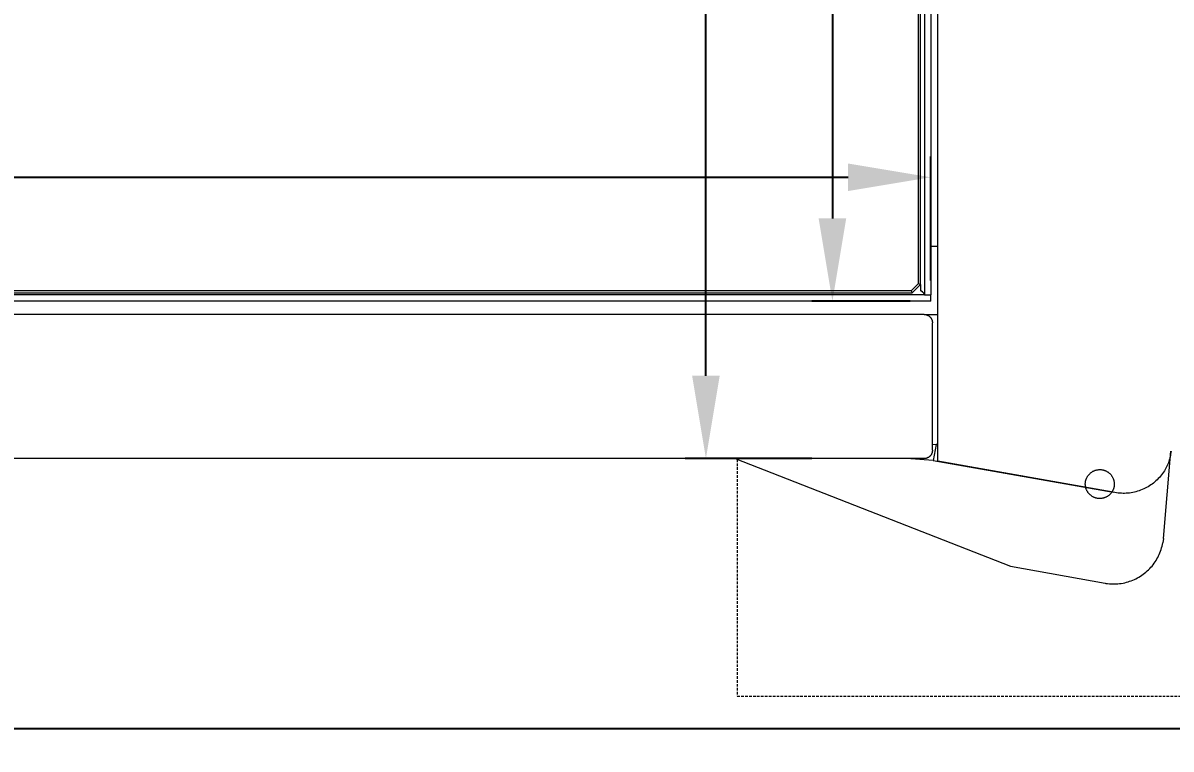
# Model space of a CAD drawing. Header units: millimetres. Extents: x -279 to 4999, y 61 to 3536.
# Drawn here: x 2243 to 2798, y 1276 to 1627 of the extents above; entities that cross this region are included whole.
import ezdxf

# ---------------------------------------------------------------- set-up
doc = ezdxf.new("R2010")
doc.units = ezdxf.units.MM
doc.linetypes.add('HIDDEN', pattern=[1.905, 1.27, -0.635])
for name, color, linetype, lineweight in [('ZANO_R', 7, 'Continuous', 0), ('ZANO_R_przerywana', 7, 'HIDDEN', 0), ('ZANO_W', 1, 'Continuous', 0)]:
    doc.layers.add(name, color=color, linetype=linetype, lineweight=lineweight)
doc.styles.add('Arial', font='arial.ttf')
doc.styles.get("Standard").update_dxf_attribs({"font": 'ARIALUNI.TTF'})
doc.dimstyles.new('pl i ang', dxfattribs={"dimtxt": 50, "dimasz": 50, "dimexe": 1.25, "dimexo": 0.625, "dimgap": 10, "dimtad": 1, "dimtoh": 1, "dimtxsty": 'Standard', "dimcen": 2.5, "dimclrd": 1, "dimclre": 1, "dimclrt": 1, "dimadec": 0, "dimazin": 0, "dimtfac": 1, "dimtmove": 0, "dimatfit": 3, "dimfxl": 1, "dimarcsym": 1})

# ---------------------------------------------------------------- blocks, each defined once
blk = doc.blocks.new('*D426')
at = {"layer": 'ZANO_W', "color": 1, "lineweight": -2}
for p, q in [((2672.1, 1910.66), (2624.54, 1910.66)), ((2634.54, 1870.66), (2634.54, 1532.66)), ((2672.1, 1492.66), (2624.54, 1492.66))]:
    blk.add_line(p, q, dxfattribs=at)
at = {"layer": 'ZANO_W', "color": 1}
for points in [[(2641.21, 1870.66), (2627.87, 1870.66), (2634.54, 1910.66)], [(2627.87, 1532.66), (2641.21, 1532.66), (2634.54, 1492.66)]]:
    blk.add_solid(points, dxfattribs=at)
at = {"layer": 'ZANO_W', "color": 1, "insert": (2604.46, 1701.66), "char_height": 40, "attachment_point": 5, "rotation": 90, "style": 'Arial'}
blk.add_mtext('421', dxfattribs=at)
blk = doc.blocks.new('*D427')
at = {"layer": 'ZANO_W', "color": 1, "lineweight": -2}
for p, q in [((2624.54, 1986.89), (2563.36, 1986.89)), ((2573.36, 1456.55), (2573.36, 1946.89)), ((2624.54, 1416.55), (2563.36, 1416.55))]:
    blk.add_line(p, q, dxfattribs=at)
at = {"layer": 'ZANO_W', "color": 1}
for points in [[(2580.02, 1946.89), (2566.69, 1946.89), (2573.36, 1986.89)], [(2566.69, 1456.55), (2580.02, 1456.55), (2573.36, 1416.55)]]:
    blk.add_solid(points, dxfattribs=at)
at = {"layer": 'ZANO_W', "color": 1, "insert": (2542.93, 1701.72), "char_height": 40, "attachment_point": 5, "rotation": 90, "style": 'Arial'}
blk.add_mtext('570', dxfattribs=at)
blk = doc.blocks.new('*D428')
at = {"layer": 'ZANO_W', "color": 1, "lineweight": -2}
for p, q in [((184.1, 1502.66), (184.1, 1562.54)), ((2682.1, 1502.66), (2682.1, 1562.54)), ((224.1, 1552.54), (2642.1, 1552.54))]:
    blk.add_line(p, q, dxfattribs=at)
at = {"layer": 'ZANO_W', "color": 1}
for points in [[(224.1, 1559.2), (224.1, 1545.87), (184.1, 1552.54)], [(2642.1, 1545.87), (2642.1, 1559.2), (2682.1, 1552.54)]]:
    blk.add_solid(points, dxfattribs=at)
at = {"layer": 'ZANO_W', "color": 1, "insert": (1433.1, 1582.96), "char_height": 40, "attachment_point": 5, "style": 'Arial'}
blk.add_mtext('2498', dxfattribs=at)
blk = doc.blocks.new('*D429')
at = {"layer": 'ZANO_W', "color": 1, "lineweight": -2}
for p, q in [((-216.47, 1518.25), (-216.47, 1276.13)), ((3083.39, 1518.27), (3083.39, 1276.13)), ((-176.47, 1286.13), (3043.39, 1286.13))]:
    blk.add_line(p, q, dxfattribs=at)
at = {"layer": 'ZANO_W', "color": 1}
for points in [[(-176.47, 1292.79), (-176.47, 1279.46), (-216.47, 1286.13)], [(3043.39, 1279.46), (3043.39, 1292.79), (3083.39, 1286.13)]]:
    blk.add_solid(points, dxfattribs=at)
at = {"layer": 'ZANO_W', "color": 1, "insert": (1433.46, 1316.56), "char_height": 40, "attachment_point": 5, "style": 'Arial'}
blk.add_mtext('3300', dxfattribs=at)

msp = doc.modelspace()

# ---------------------------------------------------------------- linework, layer by layer
at = {"layer": 'ZANO_R'}
for p, q in [((2679.1, 1907.66), (2679.1, 1495.66)), ((2682.1, 1907.66), (2682.1, 1495.66)), ((2676.1, 1902.24), (2676.1, 1501.07)), ((2677.1, 1500.66), (2677.1, 1902.66)), ((2685.46, 1415.29), (2685.46, 1639.9)), ((2682.1, 1519.22), (2685.46, 1519.22)), ((2676.1, 1501.07), (2672.69, 1497.66)), ((2673.1, 1496.66), (2677.1, 1500.66)), ((2677.1, 1500.66), (2676.1, 1501.07)), ((2677.1, 1500.66), (2677.1, 1497.43)), ((2672.69, 1497.66), (514.76, 1497.66)), ((514.76, 1496.66), (2673.1, 1496.66)), ((2679.1, 1495.66), (514.76, 1495.66)), ((2672.69, 1497.66), (2673.1, 1496.66)), ((2677.57, 1497.49), (2677.1, 1497.8)), ((2677.6, 1497.44), (2677.1, 1497.78)), ((2677.79, 1497.33), (2677.57, 1497.49)), ((2678.1, 1497.11), (2677.6, 1497.44)), ((2678.02, 1497.17), (2677.79, 1497.33)), ((2678.17, 1497.05), (2678.02, 1497.17)), ((2678.32, 1496.93), (2678.17, 1497.05)), ((2678.39, 1496.86), (2678.32, 1496.93)), ((2678.46, 1496.8), (2678.39, 1496.86)), ((2678.53, 1496.73), (2678.46, 1496.8)), ((2678.6, 1496.66), (2678.53, 1496.73)), ((2678.65, 1496.61), (2678.6, 1496.66)), ((2678.7, 1496.55), (2678.65, 1496.61)), ((2678.75, 1496.49), (2678.7, 1496.55)), ((2678.8, 1496.43), (2678.75, 1496.49)), ((2678.82, 1496.4), (2678.8, 1496.43)), ((2678.84, 1496.37), (2678.82, 1496.4)), ((2678.87, 1496.34), (2678.84, 1496.37)), ((2678.89, 1496.31), (2678.87, 1496.34)), ((2678.91, 1496.28), (2678.89, 1496.31)), ((2678.93, 1496.25), (2678.91, 1496.28)), ((2678.95, 1496.21), (2678.93, 1496.25)), ((2678.96, 1496.18), (2678.95, 1496.21)), ((2678.98, 1496.15), (2678.96, 1496.18)), ((2678.99, 1496.13), (2678.98, 1496.15)), ((2679, 1496.1), (2678.99, 1496.13)), ((2679.02, 1496.07), (2679, 1496.1)), ((2679.03, 1496.04), (2679.02, 1496.07)), ((2679.04, 1496.01), (2679.03, 1496.04)), ((2679.05, 1495.98), (2679.04, 1496.01)), ((2679.06, 1495.96), (2679.05, 1495.98)), ((2679.07, 1495.93), (2679.06, 1495.96)), ((2679.07, 1495.9), (2679.07, 1495.93)), ((2679.08, 1495.87), (2679.07, 1495.9)), ((2679.09, 1495.84), (2679.08, 1495.87)), ((2679.09, 1495.82), (2679.09, 1495.84)), ((2679.09, 1495.79), (2679.09, 1495.82)), ((2679.1, 1495.76), (2679.09, 1495.79)), ((2679.1, 1495.73), (2679.1, 1495.76)), ((2679.1, 1495.66), (2682.1, 1495.66)), ((2682.1, 1492.66), (2682.1, 1495.66)), ((2682.1, 1492.66), (514.76, 1492.66)), ((2678.9, 1486.22), (514.76, 1486.22)), ((2678.9, 1486.22), (2685.46, 1486.22)), ((2678.9, 1486.22), (2679.04, 1486.22)), ((2679.04, 1486.22), (2679.18, 1486.21)), ((2679.18, 1486.21), (2679.31, 1486.2)), ((2679.31, 1486.2), (2679.45, 1486.18)), ((2679.45, 1486.18), (2679.58, 1486.16)), ((2679.58, 1486.16), (2679.72, 1486.14)), ((2679.72, 1486.14), (2679.85, 1486.11)), ((2679.85, 1486.11), (2679.98, 1486.07)), ((2679.98, 1486.07), (2680.11, 1486.03)), ((2680.11, 1486.03), (2680.24, 1485.99)), ((2680.24, 1485.99), (2680.37, 1485.94)), ((2680.37, 1485.94), (2680.5, 1485.89)), ((2680.5, 1485.89), (2680.62, 1485.83)), ((2680.62, 1485.83), (2680.74, 1485.77)), ((2680.74, 1485.77), (2680.87, 1485.71)), ((2680.87, 1485.71), (2680.98, 1485.64)), ((2680.98, 1485.64), (2681.1, 1485.56)), ((2681.1, 1485.56), (2681.21, 1485.49)), ((2681.21, 1485.49), (2681.32, 1485.41)), ((2681.32, 1485.41), (2681.43, 1485.32)), ((2681.43, 1485.32), (2681.53, 1485.23)), ((2681.53, 1485.23), (2681.63, 1485.14)), ((2681.63, 1485.14), (2681.73, 1485.05)), ((2681.73, 1485.05), (2681.83, 1484.95)), ((2681.83, 1484.95), (2681.92, 1484.85)), ((2681.92, 1484.85), (2682.01, 1484.74)), ((2682.01, 1484.74), (2682.09, 1484.64)), ((2682.09, 1484.64), (2682.17, 1484.53)), ((2682.17, 1484.53), (2682.25, 1484.41)), ((2682.25, 1484.41), (2682.32, 1484.3)), ((2682.32, 1484.3), (2682.39, 1484.18)), ((2682.39, 1484.18), (2682.46, 1484.06)), ((2682.46, 1484.06), (2682.52, 1483.94)), ((2682.52, 1483.94), (2682.57, 1483.81)), ((2682.57, 1483.81), (2682.63, 1483.69)), ((2682.63, 1483.69), (2682.67, 1483.56)), ((2682.67, 1483.56), (2682.72, 1483.43)), ((2682.72, 1483.43), (2682.76, 1483.3)), ((2682.76, 1483.3), (2682.79, 1483.17)), ((2682.79, 1483.17), (2682.82, 1483.03)), ((2682.82, 1483.03), (2682.85, 1482.9)), ((2682.85, 1482.9), (2682.87, 1482.76)), ((2682.87, 1482.76), (2682.88, 1482.63)), ((2682.88, 1482.63), (2682.9, 1482.49)), ((2682.9, 1482.49), (2682.9, 1482.36)), ((2682.9, 1482.36), (2682.9, 1482.22)), ((2682.9, 1420.55), (2682.9, 1482.22)), ((2682.9, 1423.56), (2684.68, 1423.43)), ((2684.68, 1423.43), (2683.29, 1415.59)), ((2685.46, 1423.29), (2684.68, 1423.43)), ((2678.9, 1416.55), (188.22, 1416.55)), ((2587.47, 1416.55), (2720.68, 1364.51)), ((2683.29, 1415.59), (2670.42, 1416.55)), ((2679.04, 1416.55), (2678.9, 1416.55)), ((2679.18, 1416.56), (2679.04, 1416.55)), ((2679.31, 1416.57), (2679.18, 1416.56)), ((2679.45, 1416.58), (2679.31, 1416.57)), ((2679.58, 1416.6), (2679.45, 1416.58)), ((2679.72, 1416.63), (2679.58, 1416.6)), ((2679.85, 1416.66), (2679.72, 1416.63)), ((2679.98, 1416.7), (2679.85, 1416.66)), ((2680.11, 1416.73), (2679.98, 1416.7)), ((2680.24, 1416.78), (2680.11, 1416.73)), ((2680.37, 1416.83), (2680.24, 1416.78)), ((2680.5, 1416.88), (2680.37, 1416.83)), ((2680.62, 1416.93), (2680.5, 1416.88)), ((2680.74, 1417), (2680.62, 1416.93)), ((2680.87, 1417.06), (2680.74, 1417)), ((2680.98, 1417.13), (2680.87, 1417.06)), ((2681.1, 1417.2), (2680.98, 1417.13)), ((2681.21, 1417.28), (2681.1, 1417.2)), ((2681.32, 1417.36), (2681.21, 1417.28)), ((2681.43, 1417.44), (2681.32, 1417.36)), ((2681.53, 1417.53), (2681.43, 1417.44)), ((2681.63, 1417.62), (2681.53, 1417.53)), ((2681.73, 1417.72), (2681.63, 1417.62)), ((2681.83, 1417.82), (2681.73, 1417.72)), ((2681.92, 1417.92), (2681.83, 1417.82)), ((2682.01, 1418.02), (2681.92, 1417.92)), ((2682.09, 1418.13), (2682.01, 1418.02)), ((2682.17, 1418.24), (2682.09, 1418.13)), ((2682.25, 1418.35), (2682.17, 1418.24)), ((2682.32, 1418.47), (2682.25, 1418.35)), ((2682.39, 1418.59), (2682.32, 1418.47)), ((2682.46, 1418.71), (2682.39, 1418.59)), ((2682.52, 1418.83), (2682.46, 1418.71)), ((2682.57, 1418.95), (2682.52, 1418.83)), ((2682.63, 1419.08), (2682.57, 1418.95)), ((2682.67, 1419.21), (2682.63, 1419.08)), ((2682.72, 1419.34), (2682.67, 1419.21)), ((2682.76, 1419.47), (2682.72, 1419.34)), ((2682.79, 1419.6), (2682.76, 1419.47)), ((2682.82, 1419.73), (2682.79, 1419.6)), ((2682.85, 1419.87), (2682.82, 1419.73)), ((2682.87, 1420), (2682.85, 1419.87)), ((2682.88, 1420.14), (2682.87, 1420)), ((2682.9, 1420.27), (2682.88, 1420.14)), ((2682.9, 1420.55), (2682.9, 1420.41)), ((2682.9, 1420.41), (2682.9, 1420.27)), ((2794.62, 1377.9), (2798.3, 1420.05)), ((2797.68, 1416.63), (2797.48, 1415.93)), ((2797.85, 1417.33), (2797.68, 1416.63)), ((2798, 1418.04), (2797.85, 1417.33)), ((2798.13, 1418.75), (2798, 1418.04)), ((2798.23, 1419.47), (2798.13, 1418.75)), ((2798.31, 1420.19), (2798.23, 1419.47)), ((2683.29, 1415.59), (2770.38, 1400.27)), ((2770.38, 1400.28), (2685.46, 1415.29)), ((2760.35, 1410.27), (2760.56, 1410.39)), ((2760.56, 1410.39), (2760.77, 1410.5)), ((2760.77, 1410.5), (2760.99, 1410.6)), ((2760.99, 1410.6), (2761.22, 1410.7)), ((2761.22, 1410.7), (2761.44, 1410.79)), ((2761.44, 1410.79), (2761.67, 1410.87)), ((2761.67, 1410.87), (2761.9, 1410.94)), ((2761.9, 1410.94), (2762.13, 1411)), ((2762.13, 1411), (2762.37, 1411.06)), ((2762.37, 1411.06), (2762.6, 1411.11)), ((2762.6, 1411.11), (2762.84, 1411.14)), ((2762.84, 1411.14), (2763.08, 1411.18)), ((2763.08, 1411.18), (2763.32, 1411.2)), ((2763.32, 1411.2), (2763.56, 1411.21)), ((2763.56, 1411.21), (2763.81, 1411.22)), ((2763.81, 1411.22), (2764.05, 1411.22)), ((2764.05, 1411.22), (2764.29, 1411.21)), ((2764.29, 1411.21), (2764.53, 1411.19)), ((2764.53, 1411.19), (2764.77, 1411.16)), ((2764.77, 1411.16), (2765.01, 1411.13)), ((2765.01, 1411.13), (2765.25, 1411.08)), ((2765.25, 1411.08), (2765.48, 1411.03)), ((2765.48, 1411.03), (2765.72, 1410.97)), ((2765.72, 1410.97), (2765.95, 1410.9)), ((2765.95, 1410.9), (2766.18, 1410.83)), ((2766.18, 1410.83), (2766.4, 1410.74)), ((2766.4, 1410.74), (2766.63, 1410.65)), ((2766.63, 1410.65), (2766.85, 1410.55)), ((2766.85, 1410.55), (2767.07, 1410.45)), ((2767.07, 1410.45), (2767.28, 1410.33)), ((2795.09, 1410.6), (2794.65, 1409.94)), ((2795.5, 1411.28), (2795.09, 1410.6)), ((2795.84, 1411.92), (2795.5, 1411.28)), ((2796.17, 1412.56), (2795.84, 1411.92)), ((2796.48, 1413.22), (2796.17, 1412.56)), ((2796.76, 1413.88), (2796.48, 1413.22)), ((2797.02, 1414.56), (2796.76, 1413.88)), ((2797.26, 1415.24), (2797.02, 1414.56)), ((2797.48, 1415.93), (2797.26, 1415.24)), ((2756.89, 1404.76), (2756.91, 1405)), ((2756.91, 1405), (2756.94, 1405.24)), ((2756.94, 1405.24), (2756.98, 1405.48)), ((2756.98, 1405.48), (2757.03, 1405.72)), ((2757.03, 1405.72), (2757.08, 1405.95)), ((2757.08, 1405.95), (2757.15, 1406.19)), ((2757.15, 1406.19), (2757.22, 1406.42)), ((2757.22, 1406.42), (2757.3, 1406.65)), ((2757.3, 1406.65), (2757.39, 1406.87)), ((2757.39, 1406.87), (2757.48, 1407.09)), ((2757.48, 1407.09), (2757.59, 1407.31)), ((2757.59, 1407.31), (2757.7, 1407.53)), ((2757.7, 1407.53), (2757.81, 1407.74)), ((2757.81, 1407.74), (2757.94, 1407.94)), ((2757.94, 1407.94), (2758.07, 1408.15)), ((2758.07, 1408.15), (2758.21, 1408.34)), ((2758.21, 1408.34), (2758.36, 1408.54)), ((2758.36, 1408.54), (2758.51, 1408.72)), ((2758.51, 1408.72), (2758.67, 1408.91)), ((2758.67, 1408.91), (2758.83, 1409.08)), ((2758.83, 1409.08), (2759, 1409.25)), ((2759, 1409.25), (2759.18, 1409.42)), ((2759.18, 1409.42), (2759.36, 1409.58)), ((2759.36, 1409.58), (2759.55, 1409.73)), ((2759.55, 1409.73), (2759.74, 1409.88)), ((2759.74, 1409.88), (2759.94, 1410.01)), ((2759.94, 1410.01), (2760.14, 1410.15)), ((2760.14, 1410.15), (2760.35, 1410.27)), ((2767.28, 1410.33), (2767.49, 1410.21)), ((2767.49, 1410.21), (2767.69, 1410.08)), ((2767.69, 1410.08), (2767.89, 1409.95)), ((2767.89, 1409.95), (2768.09, 1409.8)), ((2768.09, 1409.8), (2768.28, 1409.65)), ((2768.28, 1409.65), (2768.46, 1409.5)), ((2768.46, 1409.5), (2768.64, 1409.34)), ((2768.64, 1409.34), (2768.82, 1409.17)), ((2768.82, 1409.17), (2768.98, 1409)), ((2768.98, 1409), (2769.15, 1408.82)), ((2769.15, 1408.82), (2769.3, 1408.63)), ((2769.3, 1408.63), (2769.45, 1408.44)), ((2769.45, 1408.44), (2769.59, 1408.25)), ((2769.59, 1408.25), (2769.73, 1408.05)), ((2769.73, 1408.05), (2769.86, 1407.84)), ((2769.86, 1407.84), (2769.98, 1407.63)), ((2769.98, 1407.63), (2770.09, 1407.42)), ((2770.09, 1407.42), (2770.2, 1407.2)), ((2770.2, 1407.2), (2770.3, 1406.98)), ((2770.3, 1406.98), (2770.39, 1406.76)), ((2770.39, 1406.76), (2770.47, 1406.53)), ((2770.47, 1406.53), (2770.55, 1406.3)), ((2770.55, 1406.3), (2770.62, 1406.07)), ((2770.62, 1406.07), (2770.68, 1405.84)), ((2770.68, 1405.84), (2770.73, 1405.6)), ((2770.73, 1405.6), (2770.77, 1405.36)), ((2770.77, 1405.36), (2770.81, 1405.12)), ((2770.81, 1405.12), (2770.83, 1404.88)), ((2770.83, 1404.88), (2770.85, 1404.64)), ((2790.43, 1405.23), (2789.82, 1404.73)), ((2791.03, 1405.76), (2790.43, 1405.23)), ((2791.6, 1406.3), (2791.03, 1405.76)), ((2792.16, 1406.86), (2791.6, 1406.3)), ((2792.7, 1407.44), (2792.16, 1406.86)), ((2793.22, 1408.04), (2792.7, 1407.44)), ((2793.72, 1408.66), (2793.22, 1408.04)), ((2794.2, 1409.29), (2793.72, 1408.66)), ((2794.65, 1409.94), (2794.2, 1409.29)), ((2756.87, 1404.52), (2756.89, 1404.76)), ((2756.87, 1404.28), (2756.87, 1404.52)), ((2756.87, 1404.04), (2756.87, 1404.28)), ((2756.88, 1403.8), (2756.87, 1404.04)), ((2756.9, 1403.56), (2756.88, 1403.8)), ((2756.92, 1403.32), (2756.9, 1403.56)), ((2756.96, 1403.08), (2756.92, 1403.32)), ((2757, 1402.84), (2756.96, 1403.08)), ((2757.06, 1402.6), (2757, 1402.84)), ((2757.11, 1402.37), (2757.06, 1402.6)), ((2757.18, 1402.14), (2757.11, 1402.37)), ((2757.26, 1401.91), (2757.18, 1402.14)), ((2757.34, 1401.68), (2757.26, 1401.91)), ((2757.43, 1401.46), (2757.34, 1401.68)), ((2757.53, 1401.24), (2757.43, 1401.46)), ((2757.64, 1401.02), (2757.53, 1401.24)), ((2757.75, 1400.81), (2757.64, 1401.02)), ((2757.88, 1400.6), (2757.75, 1400.81)), ((2758, 1400.39), (2757.88, 1400.6)), ((2758.14, 1400.19), (2758, 1400.39)), ((2758.28, 1400), (2758.14, 1400.19)), ((2758.43, 1399.81), (2758.28, 1400)), ((2758.59, 1399.62), (2758.43, 1399.81)), ((2758.75, 1399.44), (2758.59, 1399.62)), ((2758.92, 1399.27), (2758.75, 1399.44)), ((2768.9, 1399.36), (2768.73, 1399.19)), ((2769.07, 1399.53), (2768.9, 1399.36)), ((2769.22, 1399.71), (2769.07, 1399.53)), ((2769.38, 1399.9), (2769.22, 1399.71)), ((2769.52, 1400.1), (2769.38, 1399.9)), ((2769.66, 1400.29), (2769.52, 1400.1)), ((2769.79, 1400.5), (2769.66, 1400.29)), ((2769.92, 1400.7), (2769.79, 1400.5)), ((2770.04, 1400.91), (2769.92, 1400.7)), ((2770.15, 1401.13), (2770.04, 1400.91)), ((2770.25, 1401.35), (2770.15, 1401.13)), ((2770.34, 1401.57), (2770.25, 1401.35)), ((2770.43, 1401.79), (2770.34, 1401.57)), ((2770.38, 1400.27), (2770.38, 1400.28)), ((2771.16, 1400.11), (2770.38, 1400.27)), ((2770.51, 1402.02), (2770.43, 1401.79)), ((2770.58, 1402.25), (2770.51, 1402.02)), ((2770.65, 1402.49), (2770.58, 1402.25)), ((2770.7, 1402.72), (2770.65, 1402.49)), ((2770.75, 1402.96), (2770.7, 1402.72)), ((2770.79, 1403.2), (2770.75, 1402.96)), ((2770.82, 1403.44), (2770.79, 1403.2)), ((2770.84, 1403.68), (2770.82, 1403.44)), ((2770.86, 1403.92), (2770.84, 1403.68)), ((2770.85, 1404.64), (2770.86, 1404.4)), ((2770.86, 1404.4), (2770.87, 1404.16)), ((2770.87, 1404.16), (2770.86, 1403.92)), ((2771.94, 1399.98), (2771.16, 1400.11)), ((2772.73, 1399.88), (2771.94, 1399.98)), ((2773.51, 1399.8), (2772.73, 1399.88)), ((2774.3, 1399.75), (2773.51, 1399.8)), ((2775.1, 1399.72), (2774.3, 1399.75)), ((2775.89, 1399.73), (2775.1, 1399.72)), ((2776.68, 1399.76), (2775.89, 1399.73)), ((2777.47, 1399.81), (2776.68, 1399.76)), ((2778.26, 1399.9), (2777.47, 1399.81)), ((2779.05, 1400.01), (2778.26, 1399.9)), ((2779.83, 1400.15), (2779.05, 1400.01)), ((2780.6, 1400.31), (2779.83, 1400.15)), ((2781.37, 1400.5), (2780.6, 1400.31)), ((2782.13, 1400.72), (2781.37, 1400.5)), ((2782.89, 1400.96), (2782.13, 1400.72)), ((2783.63, 1401.23), (2782.89, 1400.96)), ((2784.37, 1401.52), (2783.63, 1401.23)), ((2785.1, 1401.84), (2784.37, 1401.52)), ((2785.81, 1402.18), (2785.1, 1401.84)), ((2786.51, 1402.55), (2785.81, 1402.18)), ((2787.2, 1402.94), (2786.51, 1402.55)), ((2787.88, 1403.36), (2787.2, 1402.94)), ((2788.54, 1403.79), (2787.88, 1403.36)), ((2789.19, 1404.25), (2788.54, 1403.79)), ((2789.82, 1404.73), (2789.19, 1404.25)), ((2759.09, 1399.1), (2758.92, 1399.27)), ((2759.27, 1398.94), (2759.09, 1399.1)), ((2759.45, 1398.78), (2759.27, 1398.94)), ((2759.64, 1398.64), (2759.45, 1398.78)), ((2759.84, 1398.49), (2759.64, 1398.64)), ((2760.04, 1398.36), (2759.84, 1398.49)), ((2760.24, 1398.23), (2760.04, 1398.36)), ((2760.45, 1398.11), (2760.24, 1398.23)), ((2760.67, 1397.99), (2760.45, 1398.11)), ((2760.88, 1397.89), (2760.67, 1397.99)), ((2761.1, 1397.79), (2760.88, 1397.89)), ((2761.33, 1397.7), (2761.1, 1397.79)), ((2761.55, 1397.61), (2761.33, 1397.7)), ((2761.78, 1397.54), (2761.55, 1397.61)), ((2762.02, 1397.47), (2761.78, 1397.54)), ((2762.25, 1397.41), (2762.02, 1397.47)), ((2762.49, 1397.36), (2762.25, 1397.41)), ((2762.72, 1397.31), (2762.49, 1397.36)), ((2762.96, 1397.28), (2762.72, 1397.31)), ((2763.2, 1397.25), (2762.96, 1397.28)), ((2763.44, 1397.23), (2763.2, 1397.25)), ((2763.68, 1397.22), (2763.44, 1397.23)), ((2763.93, 1397.22), (2763.68, 1397.22)), ((2764.17, 1397.23), (2763.93, 1397.22)), ((2764.41, 1397.24), (2764.17, 1397.23)), ((2764.65, 1397.26), (2764.41, 1397.24)), ((2764.89, 1397.29), (2764.65, 1397.26)), ((2765.13, 1397.33), (2764.89, 1397.29)), ((2765.36, 1397.38), (2765.13, 1397.33)), ((2765.6, 1397.44), (2765.36, 1397.38)), ((2765.83, 1397.5), (2765.6, 1397.44)), ((2766.06, 1397.57), (2765.83, 1397.5)), ((2766.29, 1397.65), (2766.06, 1397.57)), ((2766.52, 1397.74), (2766.29, 1397.65)), ((2766.74, 1397.84), (2766.52, 1397.74)), ((2766.96, 1397.94), (2766.74, 1397.84)), ((2767.17, 1398.05), (2766.96, 1397.94)), ((2767.38, 1398.17), (2767.17, 1398.05)), ((2767.59, 1398.29), (2767.38, 1398.17)), ((2767.79, 1398.42), (2767.59, 1398.29)), ((2767.99, 1398.56), (2767.79, 1398.42)), ((2768.18, 1398.71), (2767.99, 1398.56)), ((2768.37, 1398.86), (2768.18, 1398.71)), ((2768.55, 1399.02), (2768.37, 1398.86)), ((2768.73, 1399.19), (2768.55, 1399.02)), ((2794.62, 1377.9), (2794.33, 1375.75)), ((2792.94, 1370.97), (2793.24, 1371.75)), ((2793.24, 1371.75), (2793.51, 1372.53)), ((2793.51, 1372.53), (2793.76, 1373.32)), ((2793.76, 1373.32), (2793.98, 1374.12)), ((2793.98, 1374.12), (2794.17, 1374.93)), ((2794.17, 1374.93), (2794.33, 1375.75)), ((2790.13, 1365.91), (2790.61, 1366.59)), ((2790.61, 1366.59), (2791.06, 1367.28)), ((2791.06, 1367.28), (2791.49, 1368)), ((2791.49, 1368), (2791.89, 1368.72)), ((2791.89, 1368.72), (2792.27, 1369.46)), ((2792.27, 1369.46), (2792.62, 1370.21)), ((2792.62, 1370.21), (2792.94, 1370.97)), ((2720.68, 1364.51), (2766.53, 1356.28)), ((2784.22, 1360.15), (2784.9, 1360.63)), ((2784.9, 1360.63), (2785.56, 1361.13)), ((2785.56, 1361.13), (2786.2, 1361.66)), ((2786.2, 1361.66), (2786.82, 1362.21)), ((2786.82, 1362.21), (2787.43, 1362.77)), ((2787.43, 1362.77), (2788.01, 1363.36)), ((2788.01, 1363.36), (2788.57, 1363.97)), ((2788.57, 1363.97), (2789.12, 1364.6)), ((2789.12, 1364.6), (2789.64, 1365.24)), ((2789.64, 1365.24), (2790.13, 1365.91)), ((2766.53, 1356.28), (2766.84, 1356.23)), ((2766.84, 1356.23), (2767.66, 1356.12)), ((2767.66, 1356.12), (2768.49, 1356.03)), ((2768.49, 1356.03), (2769.31, 1355.97)), ((2769.31, 1355.97), (2770.14, 1355.94)), ((2770.14, 1355.94), (2770.97, 1355.94)), ((2770.97, 1355.94), (2771.8, 1355.97)), ((2771.8, 1355.97), (2772.63, 1356.02)), ((2772.63, 1356.02), (2773.45, 1356.11)), ((2773.45, 1356.11), (2774.28, 1356.22)), ((2774.28, 1356.22), (2775.09, 1356.36)), ((2775.09, 1356.36), (2775.91, 1356.53)), ((2775.91, 1356.53), (2776.71, 1356.72)), ((2776.71, 1356.72), (2777.51, 1356.95)), ((2777.51, 1356.95), (2778.3, 1357.2)), ((2778.3, 1357.2), (2779.08, 1357.48)), ((2779.08, 1357.48), (2779.85, 1357.78)), ((2779.85, 1357.78), (2780.61, 1358.11)), ((2780.61, 1358.11), (2781.36, 1358.47)), ((2781.36, 1358.47), (2782.1, 1358.85)), ((2782.1, 1358.85), (2782.82, 1359.26)), ((2782.82, 1359.26), (2783.53, 1359.69)), ((2783.53, 1359.69), (2784.22, 1360.15))]:
    msp.add_line(p, q, dxfattribs=at)
at = {"layer": 'ZANO_R_przerywana'}
for p, q in [((2588.54, 1416.13), (2588.54, 1301.72)), ((2588.54, 1301.72), (2938.54, 1301.72))]:
    msp.add_line(p, q, dxfattribs=at)

# ---------------------------------------------------------------- dimensions: what is measured, and where the dimension line sits
at = {"layer": 'ZANO_W'}
dim = msp.add_linear_dim(base=(2573.36, 1986.89), p1=(2634.54, 1416.55), p2=(2634.54, 1986.89), angle=90, dimstyle='pl i ang', override={"dimtxt": 40, "dimasz": 40, "dimexe": 10, "dimexo": 10, "dimtoh": 0, "dimdec": 0, "dimtxsty": 'Arial', "dimtdec": 0, "dimtmove": 1}, dxfattribs=at)
dim.commit()
dim.dimension.update_dxf_attribs({"geometry": '*D427', "text_midpoint": (2542.93, 1701.72)})
dim = msp.add_linear_dim(base=(2634.54, 1492.66), p1=(2682.1, 1910.66), p2=(2682.1, 1492.66), angle=90, text='421', dimstyle='pl i ang', override={"dimtxt": 40, "dimasz": 40, "dimexe": 10, "dimexo": 10, "dimtoh": 0, "dimdec": 0, "dimtxsty": 'Arial', "dimtdec": 0, "dimtmove": 1}, dxfattribs=at)
dim.commit()
dim.dimension.update_dxf_attribs({"geometry": '*D426', "text_midpoint": (2604.46, 1701.66)})
for base, p1, p2, picture, middle in [((2682.1, 1552.54), (184.1, 1492.66), (2682.1, 1492.66), '*D428', (1433.1, 1582.96)), ((3083.39, 1286.13), (-216.47, 1528.25), (3083.39, 1528.27), '*D429', (1433.46, 1316.56))]:
    dim = msp.add_linear_dim(base=base, p1=p1, p2=p2, dimstyle='pl i ang', override={"dimtxt": 40, "dimasz": 40, "dimexe": 10, "dimexo": 10, "dimtoh": 0, "dimdec": 0, "dimtxsty": 'Arial', "dimtdec": 0, "dimtmove": 1}, dxfattribs=at)
    dim.commit()
    dim.dimension.update_dxf_attribs({"geometry": picture, "text_midpoint": middle})

doc.saveas('drawing.dxf')
